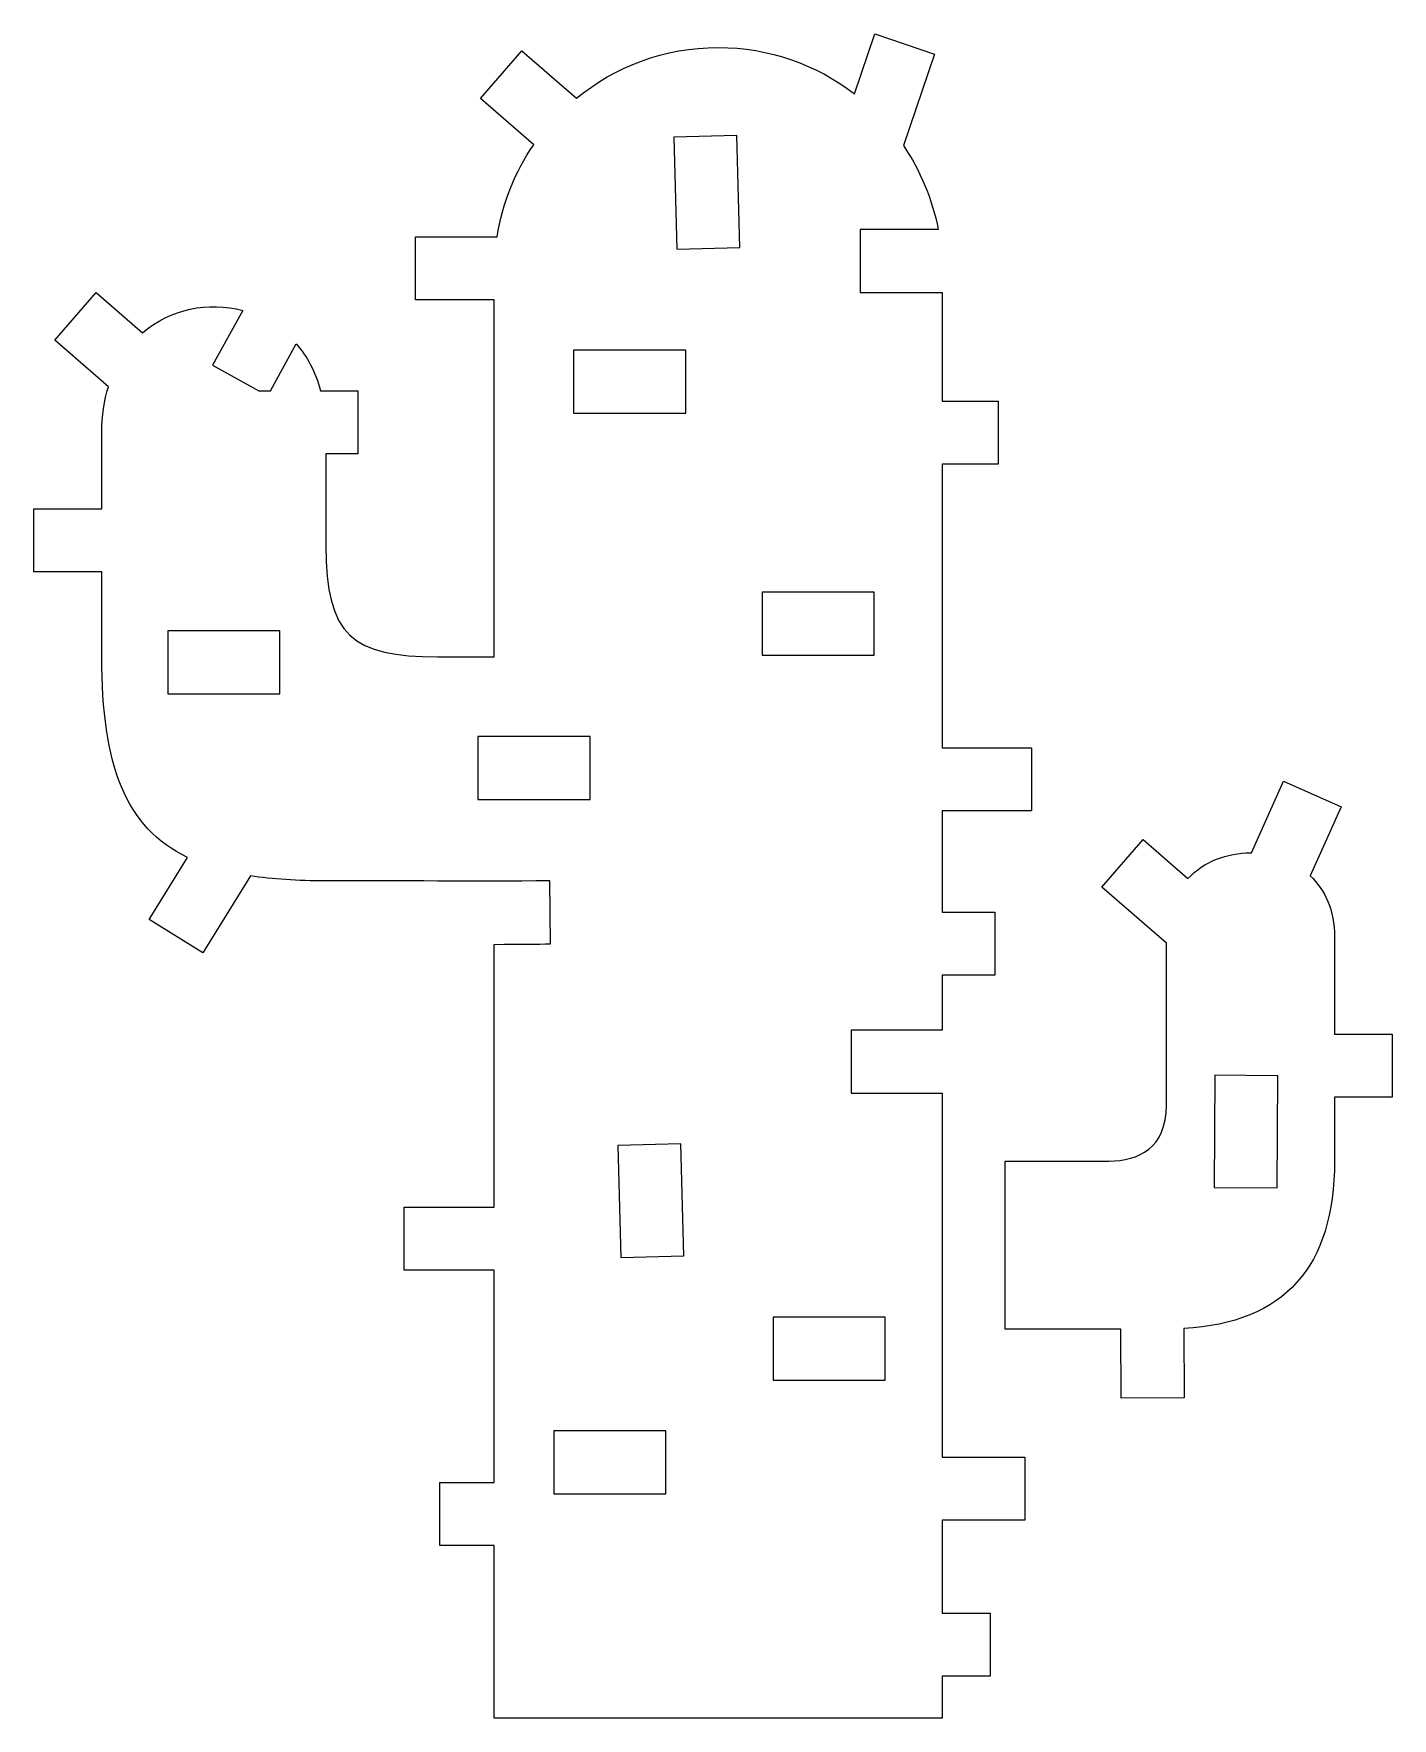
# Model space of a CAD drawing. Header units: centimetres. Extents: x -6.2 to 10.1, y -10.1 to 10.2.
import ezdxf

# ---------------------------------------------------------------- set-up
doc = ezdxf.new("R2010")
doc.units = ezdxf.units.CM
doc.header["$MEASUREMENT"] = 0
doc.layers.add('Layer 1', color=7, linetype='Continuous')

msp = doc.modelspace()

# ---------------------------------------------------------------- linework, layer by layer
at = {"layer": 'Layer 1'}
for points, knots in [([(3.91192, 10.20212), (3.91192, 10.20212), (3.66507, 9.47839), (3.66507, 9.47839), (3.66507, 9.47839), (3.21008, 9.82809), (2.64068, 10.03555), (2.02406, 10.03598), (2.02406, 10.03598), (1.37678, 10.03531), (0.78192, 9.806), (0.31643, 9.42404), (0.31643, 9.42404), (0.31643, 9.42404), (-0.34147, 9.99613), (-0.34147, 9.99613), (-0.34147, 9.99613), (-0.34147, 9.99613), (-0.83947, 9.42332), (-0.83947, 9.42332), (-0.83947, 9.42332), (-0.83947, 9.42332), (-0.19734, 8.8651), (-0.19734, 8.8651), (-0.19734, 8.8651), (-0.42096, 8.54011), (-0.57508, 8.16342), (-0.63863, 7.75583), (-0.63863, 7.75583), (-0.63863, 7.75583), (-1.61959, 7.75583), (-1.61959, 7.75583), (-1.61959, 7.75583), (-1.61959, 7.75583), (-1.61959, 6.99681), (-1.61959, 6.99681), (-1.61959, 6.99681), (-1.61959, 6.99681), (-0.67469, 6.9968), (-0.67469, 6.9968), (-0.67469, 6.9968), (-0.67469, 6.9968), (-0.67469, 2.69875), (-0.67469, 2.69875), (-0.67469, 2.69875), (-0.67469, 2.69875), (-1.35034, 2.69875), (-1.35034, 2.69875), (-1.35034, 2.69875), (-2.38008, 2.69875), (-2.69875, 2.94193), (-2.69875, 4.04209), (-2.69875, 4.04209), (-2.69875, 4.04209), (-2.69875, 5.14381), (-2.69875, 5.14381), (-2.69875, 5.14381), (-2.69875, 5.14381), (-2.31654, 5.14382), (-2.31654, 5.14382), (-2.31654, 5.14382), (-2.31654, 5.14382), (-2.31654, 5.90284), (-2.31654, 5.90284), (-2.31654, 5.90284), (-2.31654, 5.90284), (-2.7631, 5.90284), (-2.7631, 5.90284), (-2.7631, 5.90284), (-2.82445, 6.1281), (-2.92646, 6.316), (-3.05604, 6.46612), (-3.05604, 6.46612), (-3.05604, 6.46612), (-3.36694, 5.90284), (-3.36694, 5.90284), (-3.36694, 5.90284), (-3.36694, 5.90284), (-3.50753, 5.90284), (-3.50753, 5.90284), (-3.50753, 5.90284), (-3.50753, 5.90284), (-4.06427, 6.21008), (-4.06427, 6.21008), (-4.06427, 6.21008), (-4.06427, 6.21008), (-3.70036, 6.86942), (-3.70036, 6.86942), (-3.70036, 6.86942), (-4.11255, 6.98007), (-4.57092, 6.88974), (-4.90738, 6.59904), (-4.90738, 6.59904), (-4.90738, 6.59904), (-5.4667, 7.08524), (-5.4667, 7.08524), (-5.4667, 7.08524), (-5.4667, 7.08524), (-5.9647, 6.51247), (-5.9647, 6.51247), (-5.9647, 6.51247), (-5.9647, 6.51247), (-5.31911, 5.95121), (-5.31911, 5.95121), (-5.31911, 5.95121), (-5.36916, 5.78735), (-5.39754, 5.60316), (-5.39754, 5.39754), (-5.39754, 5.39754), (-5.39754, 5.39754), (-5.39754, 4.48207), (-5.39754, 4.48207), (-5.39754, 4.48207), (-5.39754, 4.48207), (-6.21813, 4.48208), (-6.21813, 4.48208), (-6.21813, 4.48208), (-6.21813, 4.48208), (-6.21813, 3.72306), (-6.21813, 3.72306), (-6.21813, 3.72306), (-6.21813, 3.72306), (-5.3975, 3.72305), (-5.3975, 3.72305), (-5.3975, 3.72305), (-5.3975, 3.72305), (-5.3975, 2.69875), (-5.3975, 2.69875), (-5.3975, 2.69875), (-5.3975, 1.38775), (-5.11384, 0.6434), (-4.36506, 0.28126), (-4.36506, 0.28126), (-4.36506, 0.28126), (-4.82823, -0.46672), (-4.82823, -0.46672), (-4.82823, -0.46672), (-4.82823, -0.46672), (-4.18293, -0.86635), (-4.18293, -0.86635), (-4.18293, -0.86635), (-4.18293, -0.86635), (-3.6086, 0.06092), (-3.6086, 0.06092), (-3.6086, 0.06092), (-3.34176, 0.0196), (-3.04085, -0.00001), (-2.70106, -0.00001), (-2.70106, -0.00001), (-1.80191, 0.00324), (-0.90268, -0.00684), (-0.00358, -0.00001), (-0.00358, -0.00001), (-0.00358, -0.00001), (0.00359, -0.75903), (0.00359, -0.75903), (0.00359, -0.75903), (0.00359, -0.75903), (-0.35442, -0.76198), (-0.67468, -0.76481), (-0.67468, -0.76481), (-0.67468, -0.76481), (-0.67468, -3.9296), (-0.67468, -3.9296), (-0.67468, -3.9296), (-0.67468, -3.9296), (-1.75756, -3.92959), (-1.75756, -3.92959), (-1.75756, -3.92959), (-1.75756, -3.92959), (-1.75756, -4.68861), (-1.75756, -4.68861), (-1.75756, -4.68861), (-1.75756, -4.68861), (-0.67469, -4.68861), (-0.67469, -4.68861), (-0.67469, -4.68861), (-0.67469, -4.68861), (-0.67469, -7.24344), (-0.67469, -7.24344), (-0.67469, -7.24344), (-0.67469, -7.24344), (-1.32779, -7.24344), (-1.32779, -7.24344), (-1.32779, -7.24344), (-1.32779, -7.24344), (-1.32779, -8.00246), (-1.32779, -8.00246), (-1.32779, -8.00246), (-1.32779, -8.00246), (-0.67469, -8.00247), (-0.67469, -8.00247), (-0.67469, -8.00247), (-0.67469, -8.00247), (-0.67469, -10.08422), (-0.67469, -10.08422), (-0.67469, -10.08422), (-0.67469, -10.08422), (4.72281, -10.08422), (4.72281, -10.08422), (4.72281, -10.08422), (4.72281, -10.08422), (4.72281, -9.5758), (4.72281, -9.5758), (4.72281, -9.5758), (4.72281, -9.5758), (5.30051, -9.5758), (5.30051, -9.5758), (5.30051, -9.5758), (5.30051, -9.5758), (5.30051, -8.81678), (5.30051, -8.81678), (5.30051, -8.81678), (5.30051, -8.81678), (4.72281, -8.81677), (4.72281, -8.81677), (4.72281, -8.81677), (4.72281, -8.81677), (4.72281, -7.70016), (4.72281, -7.70016), (4.72281, -7.70016), (4.72281, -7.70016), (5.7168, -7.70017), (5.7168, -7.70017), (5.7168, -7.70017), (5.7168, -7.70017), (5.7168, -6.94115), (5.7168, -6.94115), (5.7168, -6.94115), (5.7168, -6.94115), (4.72281, -6.94114), (4.72281, -6.94114), (4.72281, -6.94114), (4.72281, -6.94114), (4.72281, -2.55622), (4.72281, -2.55622), (4.72281, -2.55622), (4.72281, -2.55622), (3.62687, -2.55622), (3.62687, -2.55622), (3.62687, -2.55622), (3.62687, -2.55622), (3.62687, -1.7972), (3.62687, -1.7972), (3.62687, -1.7972), (3.62687, -1.7972), (4.72281, -1.7972), (4.72281, -1.7972), (4.72281, -1.7972), (4.72281, -1.7972), (4.72281, -1.13474), (4.72281, -1.13474), (4.72281, -1.13474), (4.72281, -1.13474), (5.35407, -1.13474), (5.35407, -1.13474), (5.35407, -1.13474), (5.35407, -1.13474), (5.35407, -0.37572), (5.35407, -0.37572), (5.35407, -0.37572), (5.35407, -0.37572), (4.72281, -0.37572), (4.72281, -0.37572), (4.72281, -0.37572), (4.72281, -0.37572), (4.72281, 0.84251), (4.72281, 0.84251), (4.72281, 0.84251), (4.72281, 0.84251), (5.79826, 0.84252), (5.79826, 0.84252), (5.79826, 0.84252), (5.79826, 0.84252), (5.79826, 1.60154), (5.79826, 1.60154), (5.79826, 1.60154), (5.79826, 1.60154), (4.72281, 1.60154), (4.72281, 1.60154), (4.72281, 1.60154), (4.72281, 1.60154), (4.72281, 5.01799), (4.72281, 5.01799), (4.72281, 5.01799), (4.72281, 5.01799), (5.3975, 5.01799), (5.3975, 5.01799), (5.3975, 5.01799), (5.3975, 5.01799), (5.3975, 5.77701), (5.3975, 5.77701), (5.3975, 5.77701), (5.3975, 5.77701), (4.72281, 5.77701), (4.72281, 5.77701), (4.72281, 5.77701), (4.72281, 5.77701), (4.72281, 7.08388), (4.72281, 7.08388), (4.72281, 7.08388), (4.72281, 7.08388), (3.73237, 7.08388), (3.73237, 7.08388), (3.73237, 7.08388), (3.73237, 7.08388), (3.73237, 7.8429), (3.73237, 7.8429), (3.73237, 7.8429), (3.73237, 7.8429), (4.67331, 7.8429), (4.67331, 7.8429), (4.67331, 7.8429), (4.60323, 8.21254), (4.45758, 8.5547), (4.25395, 8.85388), (4.25395, 8.85388), (4.25395, 8.85388), (4.63038, 9.95699), (4.63038, 9.95699), (4.63038, 9.95699), (4.63038, 9.95699), (3.91201, 10.20207), (3.91201, 10.20207), (3.91201, 10.20207), (3.91201, 10.20207), (3.91192, 10.20212), (3.91192, 10.20212)], [0, 0, 0, 0, 0.01204819, 0.01204819, 0.01204819, 0.01204819, 0.02409639, 0.02409639, 0.02409639, 0.02409639, 0.03614458, 0.03614458, 0.03614458, 0.03614458, 0.04819277, 0.04819277, 0.04819277, 0.04819277, 0.06024096, 0.06024096, 0.06024096, 0.06024096, 0.07228916, 0.07228916, 0.07228916, 0.07228916, 0.08433735, 0.08433735, 0.08433735, 0.08433735, 0.09638554, 0.09638554, 0.09638554, 0.09638554, 0.10843373, 0.10843373, 0.10843373, 0.10843373, 0.12048193, 0.12048193, 0.12048193, 0.12048193, 0.13253012, 0.13253012, 0.13253012, 0.13253012, 0.14457831, 0.14457831, 0.14457831, 0.14457831, 0.15662651, 0.15662651, 0.15662651, 0.15662651, 0.1686747, 0.1686747, 0.1686747, 0.1686747, 0.18072289, 0.18072289, 0.18072289, 0.18072289, 0.19277108, 0.19277108, 0.19277108, 0.19277108, 0.20481928, 0.20481928, 0.20481928, 0.20481928, 0.21686747, 0.21686747, 0.21686747, 0.21686747, 0.22891566, 0.22891566, 0.22891566, 0.22891566, 0.24096386, 0.24096386, 0.24096386, 0.24096386, 0.25301205, 0.25301205, 0.25301205, 0.25301205, 0.26506024, 0.26506024, 0.26506024, 0.26506024, 0.27710843, 0.27710843, 0.27710843, 0.27710843, 0.28915663, 0.28915663, 0.28915663, 0.28915663, 0.30120482, 0.30120482, 0.30120482, 0.30120482, 0.31325301, 0.31325301, 0.31325301, 0.31325301, 0.3253012, 0.3253012, 0.3253012, 0.3253012, 0.3373494, 0.3373494, 0.3373494, 0.3373494, 0.34939759, 0.34939759, 0.34939759, 0.34939759, 0.36144578, 0.36144578, 0.36144578, 0.36144578, 0.37349398, 0.37349398, 0.37349398, 0.37349398, 0.38554217, 0.38554217, 0.38554217, 0.38554217, 0.39759036, 0.39759036, 0.39759036, 0.39759036, 0.40963855, 0.40963855, 0.40963855, 0.40963855, 0.42168675, 0.42168675, 0.42168675, 0.42168675, 0.43373494, 0.43373494, 0.43373494, 0.43373494, 0.44578313, 0.44578313, 0.44578313, 0.44578313, 0.45783133, 0.45783133, 0.45783133, 0.45783133, 0.46987952, 0.46987952, 0.46987952, 0.46987952, 0.48192771, 0.48192771, 0.48192771, 0.48192771, 0.4939759, 0.4939759, 0.4939759, 0.4939759, 0.5060241, 0.5060241, 0.5060241, 0.5060241, 0.51807229, 0.51807229, 0.51807229, 0.51807229, 0.53012048, 0.53012048, 0.53012048, 0.53012048, 0.54216867, 0.54216867, 0.54216867, 0.54216867, 0.55421687, 0.55421687, 0.55421687, 0.55421687, 0.56626506, 0.56626506, 0.56626506, 0.56626506, 0.57831325, 0.57831325, 0.57831325, 0.57831325, 0.59036145, 0.59036145, 0.59036145, 0.59036145, 0.60240964, 0.60240964, 0.60240964, 0.60240964, 0.61445783, 0.61445783, 0.61445783, 0.61445783, 0.62650602, 0.62650602, 0.62650602, 0.62650602, 0.63855422, 0.63855422, 0.63855422, 0.63855422, 0.65060241, 0.65060241, 0.65060241, 0.65060241, 0.6626506, 0.6626506, 0.6626506, 0.6626506, 0.6746988, 0.6746988, 0.6746988, 0.6746988, 0.68674699, 0.68674699, 0.68674699, 0.68674699, 0.69879518, 0.69879518, 0.69879518, 0.69879518, 0.71084337, 0.71084337, 0.71084337, 0.71084337, 0.72289157, 0.72289157, 0.72289157, 0.72289157, 0.73493976, 0.73493976, 0.73493976, 0.73493976, 0.74698795, 0.74698795, 0.74698795, 0.74698795, 0.75903614, 0.75903614, 0.75903614, 0.75903614, 0.77108434, 0.77108434, 0.77108434, 0.77108434, 0.78313253, 0.78313253, 0.78313253, 0.78313253, 0.79518072, 0.79518072, 0.79518072, 0.79518072, 0.80722892, 0.80722892, 0.80722892, 0.80722892, 0.81927711, 0.81927711, 0.81927711, 0.81927711, 0.8313253, 0.8313253, 0.8313253, 0.8313253, 0.84337349, 0.84337349, 0.84337349, 0.84337349, 0.85542169, 0.85542169, 0.85542169, 0.85542169, 0.86746988, 0.86746988, 0.86746988, 0.86746988, 0.87951807, 0.87951807, 0.87951807, 0.87951807, 0.89156627, 0.89156627, 0.89156627, 0.89156627, 0.90361446, 0.90361446, 0.90361446, 0.90361446, 0.91566265, 0.91566265, 0.91566265, 0.91566265, 0.92771084, 0.92771084, 0.92771084, 0.92771084, 0.93975904, 0.93975904, 0.93975904, 0.93975904, 0.95180723, 0.95180723, 0.95180723, 0.95180723, 0.96385542, 0.96385542, 0.96385542, 0.96385542, 0.97590361, 0.97590361, 0.97590361, 0.97590361, 1, 1, 1, 1]), ([(2.24966, 8.97786), (2.24966, 8.97786), (2.28656, 7.62908), (2.28656, 7.62908), (2.28656, 7.62908), (2.28656, 7.62908), (1.52779, 7.60833), (1.52779, 7.60833), (1.52779, 7.60833), (1.52779, 7.60833), (1.49085, 8.9572), (1.49085, 8.9572), (1.49085, 8.9572), (1.49085, 8.9572), (2.24962, 8.97786), (2.24962, 8.97786), (2.24962, 8.97786), (2.24962, 8.97786), (2.24966, 8.97786), (2.24966, 8.97786)], [0, 0, 0, 0, 0.16666667, 0.16666667, 0.16666667, 0.16666667, 0.33333333, 0.33333333, 0.33333333, 0.33333333, 0.5, 0.5, 0.5, 0.5, 0.66666667, 0.66666667, 0.66666667, 0.66666667, 1, 1, 1, 1]), ([(0.2835, 6.39271), (0.2835, 6.39271), (1.63287, 6.39271), (1.63287, 6.39271), (1.63287, 6.39271), (1.63287, 6.39271), (1.63287, 5.63369), (1.63287, 5.63369), (1.63287, 5.63369), (1.63287, 5.63369), (0.2835, 5.63368), (0.2835, 5.63368), (0.2835, 5.63368), (0.2835, 5.63368), (0.2835, 6.3927), (0.2835, 6.3927), (0.2835, 6.3927), (0.2835, 6.3927), (0.2835, 6.39271), (0.2835, 6.39271)], [0, 0, 0, 0, 0.16666667, 0.16666667, 0.16666667, 0.16666667, 0.33333333, 0.33333333, 0.33333333, 0.33333333, 0.5, 0.5, 0.5, 0.5, 0.66666667, 0.66666667, 0.66666667, 0.66666667, 1, 1, 1, 1]), ([(2.55432, 3.47544), (2.55432, 3.47544), (3.9037, 3.47544), (3.9037, 3.47544), (3.9037, 3.47544), (3.9037, 3.47544), (3.9037, 2.71642), (3.9037, 2.71642), (3.9037, 2.71642), (3.9037, 2.71642), (2.55432, 2.71642), (2.55432, 2.71642), (2.55432, 2.71642), (2.55432, 2.71642), (2.55432, 3.47544), (2.55432, 3.47544)], [0, 0, 0, 0, 0.2, 0.2, 0.2, 0.2, 0.4, 0.4, 0.4, 0.4, 0.6, 0.6, 0.6, 0.6, 1, 1, 1, 1]), ([(-4.6023, 3.01012), (-4.6023, 3.01012), (-3.25292, 3.01012), (-3.25292, 3.01012), (-3.25292, 3.01012), (-3.25292, 3.01012), (-3.25292, 2.2511), (-3.25292, 2.2511), (-3.25292, 2.2511), (-3.25292, 2.2511), (-4.6023, 2.25109), (-4.6023, 2.25109), (-4.6023, 2.25109), (-4.6023, 2.25109), (-4.6023, 3.01011), (-4.6023, 3.01011), (-4.6023, 3.01011), (-4.6023, 3.01011), (-4.6023, 3.01012), (-4.6023, 3.01012)], [0, 0, 0, 0, 0.16666667, 0.16666667, 0.16666667, 0.16666667, 0.33333333, 0.33333333, 0.33333333, 0.33333333, 0.5, 0.5, 0.5, 0.5, 0.66666667, 0.66666667, 0.66666667, 0.66666667, 1, 1, 1, 1]), ([(-0.8682, 1.73732), (-0.8682, 1.73732), (0.48118, 1.73732), (0.48118, 1.73732), (0.48118, 1.73732), (0.48118, 1.73732), (0.48118, 0.9783), (0.48118, 0.9783), (0.48118, 0.9783), (0.48118, 0.9783), (-0.8682, 0.9783), (-0.8682, 0.9783), (-0.8682, 0.9783), (-0.8682, 0.9783), (-0.8682, 1.73732), (-0.8682, 1.73732)], [0, 0, 0, 0, 0.2, 0.2, 0.2, 0.2, 0.4, 0.4, 0.4, 0.4, 0.6, 0.6, 0.6, 0.6, 1, 1, 1, 1]), ([(8.83136, 1.2004), (8.83136, 1.2004), (8.44696, 0.3368), (8.44696, 0.3368), (8.44696, 0.3368), (8.44253, 0.3368), (8.4381, 0.33735), (8.43372, 0.33735), (8.43372, 0.33735), (8.15448, 0.33735), (7.8755, 0.23446), (7.68127, 0.02898), (7.68127, 0.02898), (7.68127, 0.02898), (7.14321, 0.49679), (7.14321, 0.49679), (7.14321, 0.49679), (7.14321, 0.49679), (6.64521, -0.07598), (6.64521, -0.07598), (6.64521, -0.07598), (6.64521, -0.07598), (7.42156, -0.75114), (7.42156, -0.75114), (7.42156, -0.75114), (7.42156, -0.75114), (7.42156, -2.70246), (7.42156, -2.70246), (7.42156, -2.70246), (7.42156, -3.21607), (7.08548, -3.37344), (6.73022, -3.37344), (6.73022, -3.37344), (6.73022, -3.37344), (5.48184, -3.37344), (5.48184, -3.37344), (5.48184, -3.37344), (5.48184, -3.37344), (5.48184, -5.3975), (5.48184, -5.3975), (5.48184, -5.3975), (5.48184, -5.3975), (6.87313, -5.3975), (6.87313, -5.3975), (6.87313, -5.3975), (6.87313, -5.3975), (6.87819, -6.22998), (6.87819, -6.22998), (6.87819, -6.22998), (6.87819, -6.22998), (7.63721, -6.22534), (7.63721, -6.22534), (7.63721, -6.22534), (7.63721, -6.22534), (7.63215, -5.391), (7.63215, -5.391), (7.63215, -5.391), (8.84313, -5.32059), (9.44563, -4.64826), (9.44563, -3.37344), (9.44563, -3.37344), (9.44563, -3.37344), (9.44563, -2.60501), (9.44563, -2.60501), (9.44563, -2.60501), (9.44563, -2.60501), (10.1419, -2.60501), (10.1419, -2.60501), (10.1419, -2.60501), (10.1419, -2.60501), (10.1419, -1.84599), (10.1419, -1.84599), (10.1419, -1.84599), (10.1419, -1.84599), (9.44563, -1.84599), (9.44563, -1.84599), (9.44563, -1.84599), (9.44563, -1.84599), (9.44563, -0.67469), (9.44563, -0.67469), (9.44563, -0.67469), (9.44563, -0.3527), (9.33026, -0.1077), (9.15476, 0.06064), (9.15476, 0.06064), (9.15476, 0.06064), (9.5247, 0.89177), (9.5247, 0.89177), (9.5247, 0.89177), (9.5247, 0.89177), (8.83125, 1.20044), (8.83125, 1.20044), (8.83125, 1.20044), (8.83125, 1.20044), (8.83136, 1.2004), (8.83136, 1.2004)], [0, 0, 0, 0, 0.04, 0.04, 0.04, 0.04, 0.08, 0.08, 0.08, 0.08, 0.12, 0.12, 0.12, 0.12, 0.16, 0.16, 0.16, 0.16, 0.2, 0.2, 0.2, 0.2, 0.24, 0.24, 0.24, 0.24, 0.28, 0.28, 0.28, 0.28, 0.32, 0.32, 0.32, 0.32, 0.36, 0.36, 0.36, 0.36, 0.4, 0.4, 0.4, 0.4, 0.44, 0.44, 0.44, 0.44, 0.48, 0.48, 0.48, 0.48, 0.52, 0.52, 0.52, 0.52, 0.56, 0.56, 0.56, 0.56, 0.6, 0.6, 0.6, 0.6, 0.64, 0.64, 0.64, 0.64, 0.68, 0.68, 0.68, 0.68, 0.72, 0.72, 0.72, 0.72, 0.76, 0.76, 0.76, 0.76, 0.8, 0.8, 0.8, 0.8, 0.84, 0.84, 0.84, 0.84, 0.88, 0.88, 0.88, 0.88, 0.92, 0.92, 0.92, 0.92, 1, 1, 1, 1]), ([(8.00445, -2.34108), (8.00445, -2.34108), (8.76347, -2.34584), (8.76347, -2.34584), (8.76347, -2.34584), (8.76347, -2.34584), (8.75504, -3.69522), (8.75504, -3.69522), (8.75504, -3.69522), (8.75504, -3.69522), (7.99602, -3.6905), (7.99602, -3.6905), (7.99602, -3.6905), (7.99602, -3.6905), (8.00445, -2.34112), (8.00445, -2.34112), (8.00445, -2.34112), (8.00445, -2.34112), (8.00445, -2.34108), (8.00445, -2.34108)], [0, 0, 0, 0, 0.16666667, 0.16666667, 0.16666667, 0.16666667, 0.33333333, 0.33333333, 0.33333333, 0.33333333, 0.5, 0.5, 0.5, 0.5, 0.66666667, 0.66666667, 0.66666667, 0.66666667, 1, 1, 1, 1]), ([(1.57502, -3.16648), (1.57502, -3.16648), (1.61192, -4.51526), (1.61192, -4.51526), (1.61192, -4.51526), (1.61192, -4.51526), (0.85315, -4.53601), (0.85315, -4.53601), (0.85315, -4.53601), (0.85315, -4.53601), (0.81621, -3.18714), (0.81621, -3.18714), (0.81621, -3.18714), (0.81621, -3.18714), (1.57498, -3.16648), (1.57498, -3.16648), (1.57498, -3.16648), (1.57498, -3.16648), (1.57502, -3.16648), (1.57502, -3.16648)], [0, 0, 0, 0, 0.16666667, 0.16666667, 0.16666667, 0.16666667, 0.33333333, 0.33333333, 0.33333333, 0.33333333, 0.5, 0.5, 0.5, 0.5, 0.66666667, 0.66666667, 0.66666667, 0.66666667, 1, 1, 1, 1]), ([(2.68454, -5.25362), (2.68454, -5.25362), (4.03391, -5.25362), (4.03391, -5.25362), (4.03391, -5.25362), (4.03391, -5.25362), (4.03391, -6.01264), (4.03391, -6.01264), (4.03391, -6.01264), (4.03391, -6.01264), (2.68454, -6.01265), (2.68454, -6.01265), (2.68454, -6.01265), (2.68454, -6.01265), (2.68454, -5.25363), (2.68454, -5.25363), (2.68454, -5.25363), (2.68454, -5.25363), (2.68454, -5.25362), (2.68454, -5.25362)], [0, 0, 0, 0, 0.16666667, 0.16666667, 0.16666667, 0.16666667, 0.33333333, 0.33333333, 0.33333333, 0.33333333, 0.5, 0.5, 0.5, 0.5, 0.66666667, 0.66666667, 0.66666667, 0.66666667, 1, 1, 1, 1]), ([(0.04592, -6.6221), (0.04592, -6.6221), (1.3953, -6.6221), (1.3953, -6.6221), (1.3953, -6.6221), (1.3953, -6.6221), (1.3953, -7.38112), (1.3953, -7.38112), (1.3953, -7.38112), (1.3953, -7.38112), (0.04592, -7.38112), (0.04592, -7.38112), (0.04592, -7.38112), (0.04592, -7.38112), (0.04592, -6.6221), (0.04592, -6.6221)], [0, 0, 0, 0, 0.2, 0.2, 0.2, 0.2, 0.4, 0.4, 0.4, 0.4, 0.6, 0.6, 0.6, 0.6, 1, 1, 1, 1])]:
    msp.add_open_spline(points, degree=3, knots=knots, dxfattribs=at)

doc.saveas('drawing.dxf')
